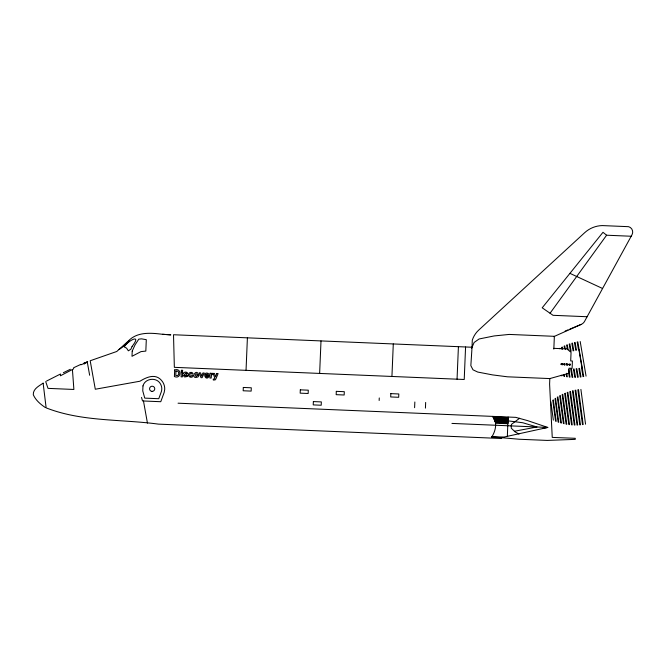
<?xml version="1.0" encoding="UTF-8"?>
<svg xmlns="http://www.w3.org/2000/svg" width="666" height="666" viewBox="0 0 666 666"><rect width="100%" height="100%" fill="white"/><g stroke="black" fill="none" stroke-linecap="round" stroke-linejoin="round"><path stroke-width="1" d="M63.378 372.694L70.355 369.28M246.037 370.346L247.402 337.829M319.638 373.435L321.004 340.917M379.154 400.499L379.262 397.96M391.933 376.465L393.29 343.947M414.602 407.675L414.843 401.998M425.432 408.125L425.666 402.447M457.051 379.187L458.416 346.678M465.576 346.978L464.219 379.487L174.35 367.341L173.51 334.74L472.585 347.269M472.003 347.244L472.302 340.151A23.393 23.393 0 0 1 478.754 330.061L584.698 232.675A26.948 26.948 0 0 1 602.28 225.583L628.587 226.681A5.561 5.561 0 0 1 632.026 234.723L584.606 321.303A7.085 7.085 0 0 1 581.127 324.417L553.762 336.655M507.342 436.38L508.1 417.033M518.981 434.024L515.126 431.918L511.33 428.263L511.138 425.899L511.588 424.259L519.638 418.248M553.862 348.351L566.874 348.892L571.053 352.356L570.695 360.93L572.41 361.005L572.102 368.34L569.03 368.215L568.822 373.285L549.833 378.579L549.6 384.115L552.247 437.404L575.282 438.303L575.241 439.369L547.236 440.417L519.33 439.252L491.483 436.813L491.958 436.721C495.704 430.594 497.56 422.569 492.748 416.392M553.829 349.117L554.362 336.322L509.215 334.424L494.155 335.939L479.12 338.969L474.134 342.457L471.57 348.351M569.114 363.986L568.922 364.777L569.713 365.426L570.146 363.919M550.049 313.245L606.609 235.215L631.193 236.247M471.969 348.326L470.845 365.626L472.985 369.813L477.738 372.061L492.524 374.891L507.442 376.806L549.833 378.579M119.031 349.425C121.52 348.46 132.676 338.519 127.914 341.375L116.758 351.49L90.193 360.756L95.296 389.235L139.927 381.227C146.37 377.289 155.261 373.185 161.413 380.294A12.687 12.604 2.4 0 1 164.718 389.327L164.177 392.44L160.764 401.715L142.507 400.949L141.533 397.402M128.58 340.767C137.354 331.701 150.816 332.834 162.213 334.265M43.132 383.15C39.044 385.964 32.875 388.927 33.3 394.772C35.723 400.291 40.526 404.32 45.43 407.6M46.537 381.069L60.481 374.009L60.406 375.807L73.601 368.897L73.643 367.74L80.927 364.352L80.911 364.785L87.329 362.329L89.644 375.241M561.255 363.944L562.287 363.869L562.362 364.86L561.08 364.452L561.263 363.661L562.295 363.586L562.37 364.577L561.088 364.169M563.869 364.052L564.901 363.977L564.976 364.968L563.694 364.56L563.877 363.769L564.91 363.694L564.493 364.926L563.702 364.277M566.483 364.16L567.773 364.568M567.607 364.793L566.325 364.385M569.097 364.269L570.387 364.677M570.221 364.901L568.939 364.493M87.154 361.929C89.019 361.405 82.159 364.027 84.64 362.903M565.126 331.085L567.948 329.911M569.83 329.129L581.127 324.417M87.704 361.721L83.866 363.211L84.432 364.019M542.665 428.288L547.785 427.439L527.514 420.596L515.725 417.357L178.055 403.196M514.435 431.252L536.987 426.981L522.743 422.744L507.442 420.779L494.488 420.238M495.562 423.285L507.875 423.684M587.104 316.733L553.038 315.309L542.199 307.809L602.988 232.301L606.609 235.215M181.319 371.395L182.592 371.453L182.642 370.279L181.368 370.229L181.094 376.823L182.367 376.881L182.567 372.103L181.294 372.044M492.99 416.916L508.133 417.557M493.181 417.332L508.116 417.957M493.364 417.749L508.1 418.365M493.556 418.165L508.083 418.772M493.739 418.581L508.066 419.18M493.931 418.997L508.05 419.588M494.114 419.405L508.033 419.988M494.305 419.821L508.016 420.396M494.672 420.646L507.975 421.32M494.855 421.054L507.958 421.794M495.038 421.453L507.933 422.269M495.221 421.861L507.917 422.735M495.404 422.269L507.9 423.21M451.939 423.418L547.785 427.439L504.079 437.038L491.483 436.813M501.739 438.511L158.45 424.125C120.979 419.064 81.735 421.861 46.137 407.858L43.132 383.175M569.938 273.36L602.572 288.495M45.696 381.585L48.019 388.37L73.884 389.46L72.419 369.497M143.473 400.99L147.444 423.11M580.203 341.525L586.055 376.132M577.822 341.883L583.691 376.573M578.871 349.417L582.034 368.123M577.164 341.999L578.479 349.767M581.568 368.015L583.033 376.681M575.133 342.407L576.44 350.15M579.512 368.323L580.977 376.964M574.475 342.557L575.782 350.283M578.854 368.415L580.311 377.039M572.469 343.065L573.767 350.724M576.806 368.681L578.246 377.214M571.828 343.248L573.11 350.874M576.14 368.756L577.58 377.256M569.846 343.856L571.12 351.357M574.092 368.964L575.507 377.331M569.205 344.072L570.471 351.531M573.426 369.022L574.833 377.339M567.265 344.78L568.073 349.542M571.395 369.18L572.768 377.306M566.633 345.03L567.29 348.901M570.729 369.222L572.086 377.281M564.735 345.829L565.376 349.583M568.714 369.322L570.038 377.147M564.11 346.112L564.46 348.185M568.722 373.376L569.347 377.089M562.254 347.011L562.587 349.009M566.691 373.276L567.299 376.856M561.646 347.319L561.979 349.292M566.291 374.783L566.624 376.756M559.823 348.31L559.906 348.793M564.26 374.533L564.585 376.423M563.602 374.442L563.919 376.29M561.813 375.408L561.888 375.849M561.163 375.249L561.23 375.691M580.902 389.41L585.547 424.2M578.513 389.685L583.166 424.567M577.847 389.776L582.5 424.65M575.799 390.118L580.436 424.858M575.141 390.243L579.77 424.908M573.118 390.684L577.697 425.016M572.469 390.842L577.031 425.033M570.471 391.383L574.958 425.033M569.821 391.575L574.283 425.016M567.865 392.216L572.227 424.916M567.216 392.44L571.545 424.866M565.292 393.173L569.497 424.658M564.66 393.431L568.814 424.575M562.77 394.264L566.774 424.267M562.154 394.555L566.1 424.15M560.297 395.487L564.069 423.743M559.706 395.804L563.411 423.593M557.9 396.828L561.405 423.077M557.317 397.169L560.747 422.893M555.569 398.285L558.766 422.277M555.003 398.659L558.133 422.069M553.313 399.858L556.185 421.353M552.772 400.258L555.552 421.103M550.882 401.748L553.338 420.171M209.016 375.283L209.007 375.965L205.819 375.832L206.418 376.973L208.916 376.681C205.494 381.776 202.006 371.57 207.8 373.226A1.99 1.973 2.4 0 1 208.758 374.192L209.016 375.283M132.218 351.082L132.001 356.293L140.992 351.615L145.829 351.082L146.304 339.677L141.533 338.852L138.786 339.144L135.031 344.888L132.218 351.082M162.571 334.282L170.696 334.856L162.571 334.282M174.675 369.946L174.4 376.548C181.41 379.695 181.935 367.391 174.675 369.946M175.966 371.12L175.782 375.491C179.545 377.131 179.837 369.855 175.966 371.12M210.106 373.251L209.907 378.03L211.18 378.088L211.555 374.692L212.779 374.6L213.22 373.518L212.096 373.268L211.264 373.984L211.289 373.301L210.106 373.251M243.315 387.454L243.173 390.767L251.165 391.108L251.298 387.787L243.315 387.454M300.308 389.843L300.166 393.156L308.158 393.498L308.291 390.176L300.308 389.843M313.361 401.581L313.22 404.895L321.212 405.236L321.345 401.914L313.361 401.581M336.313 391.35L336.172 394.672L344.164 395.005L344.305 391.683L336.313 391.35M390.834 393.631L390.692 396.953L398.684 397.286L398.817 393.972L390.834 393.631M188.711 374.192C187.571 377.114 192.474 378.721 193.148 375.707L191.908 375.441L190.951 376.315A0.941 0.932 2.4 0 1 190.076 375.716C189.052 374.359 191.284 372.202 191.9 374.134L193.157 373.959C192.765 371.67 188.919 371.894 188.711 374.192M198.751 375.158L198.684 375.674A2.398 2.381 2.4 0 1 197.977 376.923C189.61 380.236 196.262 366.783 198.751 375.158M183.583 373.201C182.85 374.733 190.351 377.289 184.565 375.408L183.275 375.549L184.64 376.981L187.429 376.473A1.399 1.382 2.4 0 0 187.779 375.607C185.756 373.351 183.3 372.852 187.704 373.476C187.296 371.728 184.199 371.561 183.583 373.201M142.974 385.922L142.765 390.9L144.755 398.126L158.766 398.709L161.347 391.675A9.74 9.682 2.4 0 0 160.697 384.34C157.168 376.898 145.121 377.972 142.974 385.922M197.444 375.108C194.763 379.87 195.121 370.179 197.444 375.108M205.96 374.6L205.877 375.058L207.784 375.141L207.234 374.067L205.96 374.6M566.5 363.877L566.566 365.143L567.598 365.076L567.532 363.811L566.5 363.877M201.748 375.749L201.598 376.157L200.566 372.852L199.234 372.793L200.974 377.655L202.114 377.705L204.229 373.01L202.922 372.952L201.748 375.749M216.8 373.534L215.534 376.881L214.527 373.435L213.17 373.385L214.802 378.255L214.169 379.079L213.245 379.046L213.311 380.045L215.176 379.903L215.884 378.937L218.115 373.584L216.8 373.534M132.109 346.428L130.886 349.192L128.347 350.824L126.557 348.11L124.284 346.953C127.164 341.167 142.724 332.617 132.109 346.428M152.039 391.383A2.597 2.581 -30 0 0 154.47 387.595A2.597 2.581 -30 0 0 149.975 387.421A2.597 2.581 -30 0 0 152.039 391.383"/></g></svg>
